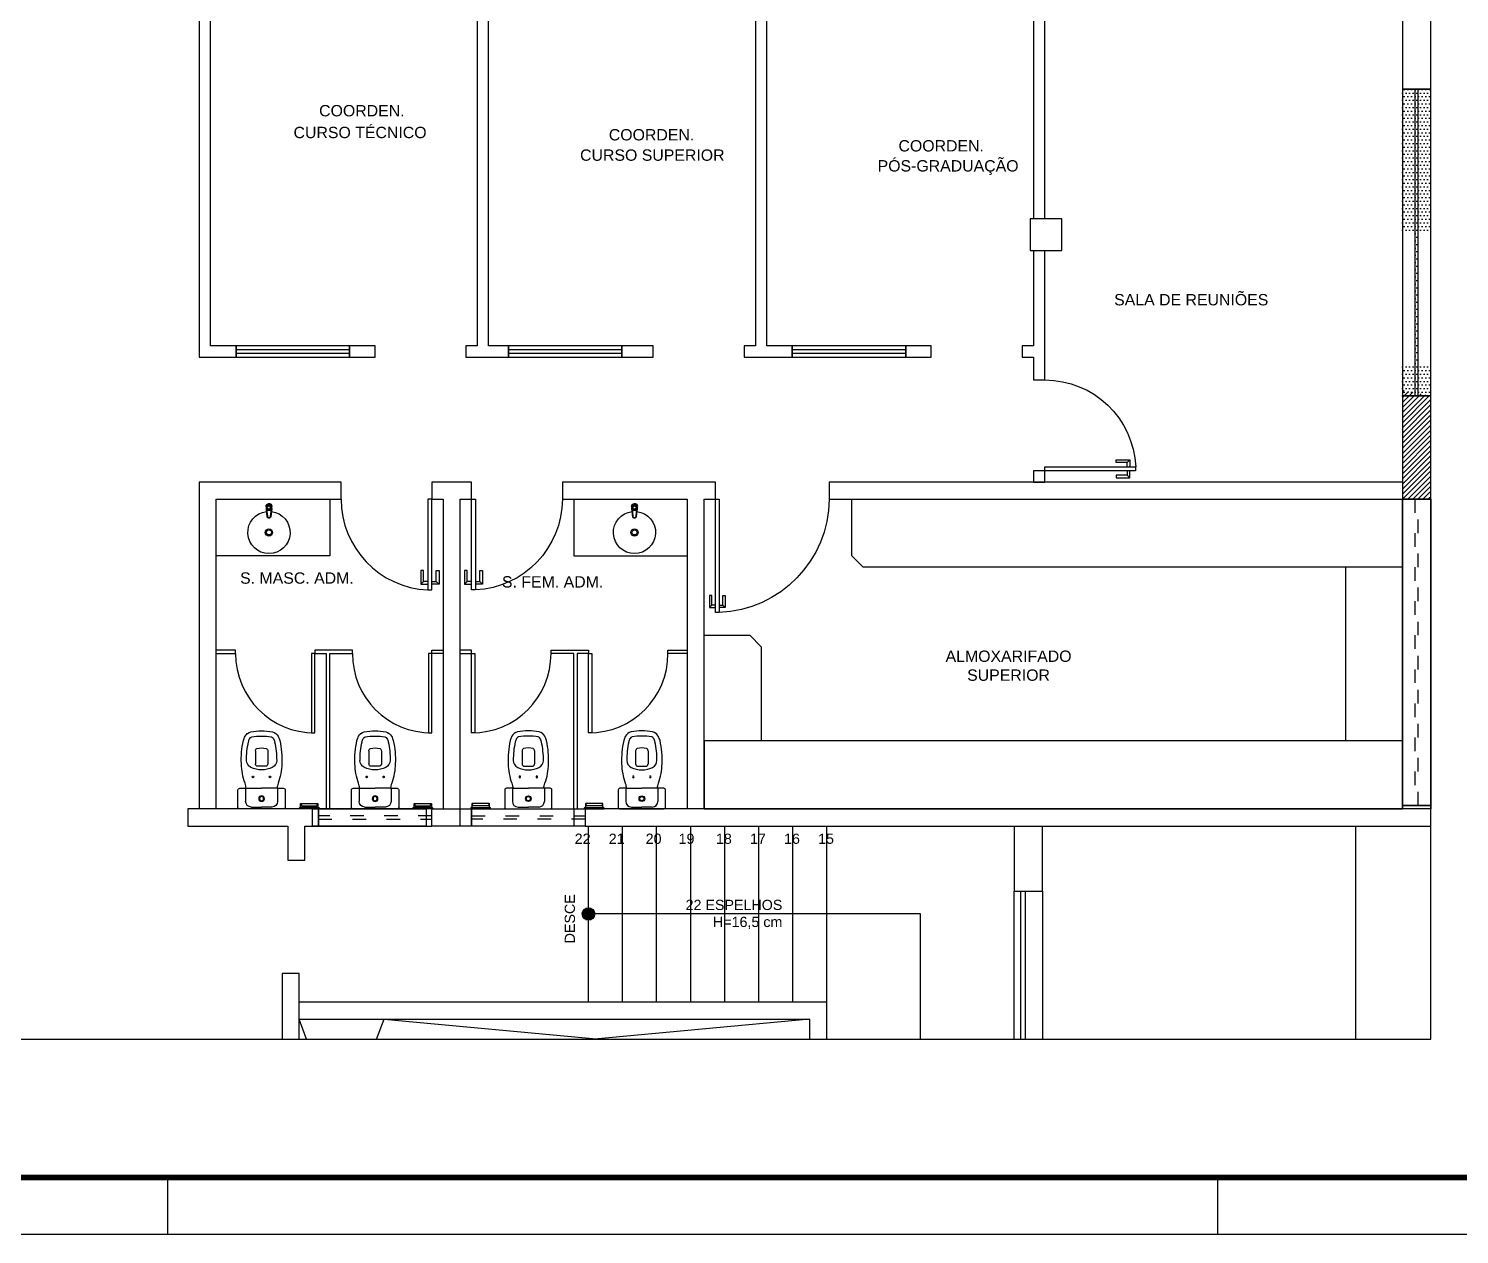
# Model space of a CAD drawing. Header units: millimetres. Extents: x 329 to 8779, y 382 to 3352.
# Drawn here: x 5882 to 7142, y 382 to 1444 of the extents above; entities that cross this region are included whole.
import ezdxf
from ezdxf.enums import TextEntityAlignment as Align

# ---------------------------------------------------------------- set-up
doc = ezdxf.new("R2010")
doc.units = ezdxf.units.MM
doc.linetypes.add('ACAD_ISO03W100', pattern=[30, 12, -18])
doc.layers.add('ARQ', color=8, linetype='Continuous')
doc.layers.add('LEGENDA', color=7, linetype='Continuous')
doc.styles.add('Arial', font='Arial.ttf')
pattern_1 = [(0, (7091.7466, 1120.9403), (1.5875, 3.175), [0, -3.175])]

# ---------------------------------------------------------------- blocks, each defined once
blk = doc.blocks.new('A1 sem aba')
at = {"layer": 'LEGENDA'}
for p, q in [((-55.5, 1), (-55.5, 0)), ((-37, 1), (-37, 0))]:
    blk.add_line(p, q, dxfattribs=at)
blk.add_lwpolyline([(-169, 59.4), (0, 59.4), (0, 0), (-169, 0), (-169, 59.4)], close=True, dxfattribs=at)
at = {"layer": 'LEGENDA', "const_width": 0.1}
blk.add_lwpolyline([(-1, 58.4), (-1, 1), (-166.5, 1), (-166.5, 58.4)], close=True, dxfattribs=at)
blk = doc.blocks.new('A$C18BF1D59')
at = {"color": 8}
for p, q in [((0, 0), (0, -3.4)), ((80, 0), (0, 0)), ((62.8, 3.9), (62.8, 6.3)), ((62.8, 6.3), (74.8, 6.3)), ((72.5, 3.9), (62.8, 3.9)), ((72.5, 3.9), (74.8, 6.3)), ((72.5, 0), (72.5, 3.9)), ((74.8, 6.3), (74.8, 0)), ((80, -3.4), (80, 0)), ((0, -3.4), (80, -3.4)), ((72.5, -7.3), (62.8, -7.3)), ((62.8, -7.3), (62.8, -9.7)), ((62.8, -9.7), (74.8, -9.7)), ((74.8, 0), (72.5, 0)), ((72.5, -3.4), (72.5, -7.3)), ((72.5, -7.3), (74.8, -9.7)), ((74.8, -9.7), (74.8, -3.4))]:
    blk.add_line(p, q, dxfattribs=at)
blk.add_arc((-0.1, 0.2), 80.2, 270.1026, 357.3889, dxfattribs=at)
blk = doc.blocks.new('VS CX - PLANTA')
at = {"color": 8, "linetype": 'Continuous'}
for p, q in [((-5.5, 51.3), (-5.5, 39.7)), ((5.5, 51.3), (5.5, 39.7)), ((-3.5, 37.7), (3.5, 37.7))]:
    blk.add_line(p, q, dxfattribs=at)
at = {"color": 8, "linetype": 'Continuous', "ltscale": 5}
for p, q in [((-14.1, 18.3), (-14.1, 6.7)), ((-13.6, 18.3), (0, 18.3)), ((13.6, 18.3), (0, 18.3)), ((14.1, 18.3), (14.1, 6.7)), ((-9.1, 1.7), (0, 1.7)), ((9.1, 1.7), (0, 1.7))]:
    blk.add_line(p, q, dxfattribs=at)
at = {"color": 8}
blk.add_lwpolyline([(13.6, 18.3, -0.056416), (14.6, 22.7, 0.079929), (17.8, 39.9, 0.068257), (16, 60.2, 0.052344), (14.5, 64.1, 0.23374), (9.5, 67.9, 0.098725), (-9.5, 67.9, 0.233803), (-14.5, 64.1, 0.052356), (-16, 60.2, 0.068131), (-17.8, 39.9, 0.080193), (-14.6, 22.7, -0.056378), (-13.6, 18.3), (-19.3, 18.3, 0.41424), (-20.8, 16.8), (-20.8, 1.2, 0.414167), (-19.6, 0), (19.6, 0, 0.414167), (20.8, 1.2), (20.8, 16.8, 0.414267), (19.3, 18.3)], format="xyb", close=True, dxfattribs=at)
at = {"color": 8, "linetype": 'Continuous'}
for radius in [2.5, 1.8]:
    blk.add_circle((0, 9.1), radius, dxfattribs=at)
at = {"color": 8, "linetype": 'Continuous', "ltscale": 5}
for centre, radius, start, end in [((-8.2, 61), 2.5, 99.6913, 153.3651), ((0, 20.1), 44.2, 90.0085, 101.2875), ((0, 20.1), 44.2, 78.625, 90.0036), ((8.2, 61), 2.5, 26.6178, 78.3765), ((57.2, 43.5), 70.5, 167.1244, 180.5295), ((3.4, 55.1), 15.5, 153.3514, 165.3423), ((-3.4, 55.2), 15.5, 14.6385, 26.6424), ((-57.2, 43.5), 70.5, 359.4596, 12.8751), ((-6.3, 42.9), 7, 180.5826, 243.8431), ((6.3, 42.9), 7, 296.1569, 359.4174), ((0, 54.8), 20.4, 242.5778, 270.0077), ((-7.5, 28.3), 0.7, 90, 270), ((-7.5, 28.3), 0.7, 270, 90), ((0, 54.8), 20.4, 270.0008, 297.4329), ((7.5, 28.3), 0.7, 90, 270), ((7.5, 28.3), 0.7, 270, 90), ((-9.1, 6.7), 5, 180, 270), ((9.1, 6.7), 5, 270, 0)]:
    blk.add_arc(centre, radius, start, end, dxfattribs=at)
at = {"color": 8, "linetype": 'Continuous'}
for centre, radius, start, end in [((-3.5, 51.3), 2, 108.223, 180), ((0, 40.7), 13.2, 71.777, 108.223), ((3.5, 51.3), 2, 0, 71.777), ((-3.5, 39.7), 2, 180, 270)]:
    blk.add_arc(centre, radius, start, end, dxfattribs=at)
at = {"color": 8, "linetype": 'Continuous', "ltscale": 25}
blk.add_arc((3.5, 39.7), 2, 270, 0, dxfattribs=at)
at = {"color": 8, "linetype": 'ByBlock', "ltscale": 5}
blk.add_point((12.9, 66.2), dxfattribs=at)
blk = doc.blocks.new('PAPELEIRA - PLANTA')
blk.add_lwpolyline([(-4.8, -7.4, 0.415896), (-4.5, -7.7), (-2, -7.7, -0.331623), (-1.2, -8.3, 0.331667), (-0.6, -8.8), (-0.4, -8.8, 0.423394), (0, -8.3), (0, 8.3, 0.414552), (-0.4, 8.8), (-0.6, 8.8, 0.33125), (-1.2, 8.3, -0.331623), (-2, 7.7), (-4.5, 7.7, 0.416002), (-4.8, 7.4)], format="xyb", close=True)
at = {"color": 9, "linetype": 'Continuous', "ltscale": 2.5}
blk.add_lwpolyline([(-4.8, 7.4, 0.373522), (-4.6, 7.1), (-3, 6.9, -0.374701), (-2.8, 6.6), (-2.8, -6.6, -0.374986), (-3, -6.9), (-4.6, -7.1, 0.373209), (-4.8, -7.4, 0.00147)], format="xyb", dxfattribs=at)
at = {"linetype": 'Continuous', "ltscale": 2.5}
blk.add_lwpolyline([(-1.2, -8.2), (-1.2, 8.2)], dxfattribs=at)
blk = doc.blocks.new('P100')
at = {"color": 8}
for p, q in [((100, 0), (0, 0)), ((0, 0), (0, -3)), ((85, 3.4), (85, 5.5)), ((85, 5.5), (95.4, 5.5)), ((93.4, 3.4), (85, 3.4)), ((93.4, 3.4), (95.4, 5.5)), ((93.4, 0), (93.4, 3.4)), ((95.4, 5.5), (95.4, 0)), ((100, -3), (100, 0)), ((0, -3), (100, -3)), ((93.4, -6.4), (85, -6.4)), ((85, -6.4), (85, -8.5)), ((85, -8.5), (95.4, -8.5)), ((95.4, 0), (93.4, 0)), ((93.4, -3), (93.4, -6.4)), ((93.4, -6.4), (95.4, -8.5)), ((95.4, -8.5), (95.4, -3))]:
    blk.add_line(p, q, dxfattribs=at)
blk.add_arc((-0.7, 0.7), 100.7, 270.3729, 357.8825, dxfattribs=at)
blk = doc.blocks.new('L56_P')
at = {"color": 8}
for points in [[(0, 0.032, 0.414214), (-0.032, 0, 0.414214), (0, -0.032, 0.414214), (0.032, 0, 0.414214)], [(0, 0.023, 0.414214), (-0.022, 0, 0.414214), (0, -0.022, 0.414214), (0.023, 0, 0.414214)]]:
    blk.add_lwpolyline(points, format="xyb", close=True, dxfattribs=at)
for points in [[(0.21, 0.024), (0.21, 0.024), (0.138, 0.016, 0.334457), (0.127, 0.005), (0.127, -0.004, 0.241665), (0.135, -0.015), (0.21, -0.023)], [(0.206, -0.021), (0.143, -0.014, -0.376353), (0.132, -0.003), (0.132, 0.004, -0.358572), (0.143, 0.015), (0.206, 0.021)]]:
    blk.add_lwpolyline(points, format="xyb", dxfattribs=at)
for centre, radius in [((0.22, 0), 0.0222), ((0.22, 0), 0.0148), ((0.208, 0), 0.00153), ((0.231, 0), 0.00153)]:
    blk.add_circle(centre, radius, dxfattribs=at)
for centre, radius, start, end in [((0, 0), 0.186, 6.527, 353.6792), ((0.226, 0), 0.026, 277.3903, 82.6333), ((0.23, 0), 0.0259, 268.9576, 85.8685), ((0.229, 0), 0.0239, 306.8125, 53.1638)]:
    blk.add_arc(centre, radius, start, end, dxfattribs=at)
blk.add_ellipse((0.221, 0), major_axis=(0, -0.0259), ratio=0.963315, dxfattribs=at)

msp = doc.modelspace()

# ---------------------------------------------------------------- hatches: boundary and pattern name
at = {"layer": 'ARQ'}
h = msp.add_hatch(dxfattribs=at)
h.set_pattern_fill('DOTS', color=8, scale=2, style=0)
h.set_pattern_definition(pattern_1)
h.paths.add_polyline_path([(7102.747, 1390.94), (7091.747, 1390.94), (7091.747, 1266.94), (7102.747, 1266.94)])
h = msp.add_hatch(dxfattribs=at)
h.set_pattern_fill('DOTS', color=8, scale=2, style=0)
h.set_pattern_definition(pattern_1)
h.paths.add_polyline_path([(7105.747, 1390.94), (7102.747, 1390.94), (7102.747, 1266.94), (7105.747, 1266.94)])
h = msp.add_hatch(dxfattribs=at)
h.set_pattern_fill('DOTS', color=8, scale=2, style=0)
h.set_pattern_definition(pattern_1)
h.paths.add_polyline_path([(7116.747, 1390.94), (7105.747, 1390.94), (7105.747, 1266.94), (7116.747, 1266.94)])
h = msp.add_hatch(dxfattribs=at)
h.set_pattern_fill('DOTS', color=8, scale=2, style=0)
h.set_pattern_definition(pattern_1)
h.paths.add_polyline_path([(7105.747, 1266.94), (7102.747, 1266.94), (7102.747, 1146.94), (7105.747, 1146.94)])
h = msp.add_hatch(dxfattribs=at)
h.set_pattern_fill('DOTS', color=8, scale=2, style=0)
h.set_pattern_definition(pattern_1)
h.paths.add_polyline_path([(7102.747, 1146.94), (7091.747, 1146.94), (7091.747, 1120.94), (7102.747, 1120.94)])
h = msp.add_hatch(dxfattribs=at)
h.set_pattern_fill('DOTS', color=8, scale=2, style=0)
h.set_pattern_definition(pattern_1)
h.paths.add_polyline_path([(7105.747, 1146.94), (7102.747, 1146.94), (7102.747, 1120.94), (7105.747, 1120.94)])
h = msp.add_hatch(dxfattribs=at)
h.set_pattern_fill('DOTS', color=8, scale=2, style=0)
h.set_pattern_definition(pattern_1)
h.paths.add_polyline_path([(7116.747, 1146.94), (7105.747, 1146.94), (7105.747, 1120.94), (7116.747, 1120.94)])
h = msp.add_hatch(dxfattribs=at)
h.set_pattern_fill('ANSI31', color=8, style=0)
h.set_pattern_definition([(45, (60.533, 8111.033), (-2.245064, 2.245064), [])])
h.paths.add_polyline_path([(7116.747, 1120.94), (7105.747, 1123.14), (7105.747, 1120.94), (7102.747, 1120.94), (7102.747, 1123.74), (7091.747, 1125.94), (7091.747, 1044.94), (7091.747, 1029.94), (7116.747, 1029.94)], flags=17)
h = msp.add_hatch(color=8, dxfattribs=at)
edge = h.paths.add_edge_path()
edge.add_arc((6374.747, 664.44), 5.55, 0, 360)

# ---------------------------------------------------------------- linework, layer by layer
at = {"layer": 'ARQ', "color": 8}
for p, q in [((6031.747, 1671.94), (6031.747, 1154.94)), ((6041.747, 1164.94), (6041.747, 1536.94)), ((6276.747, 1536.94), (6276.747, 1164.94)), ((6286.747, 1164.94), (6286.747, 1536.94)), ((6521.747, 1536.94), (6521.747, 1164.94)), ((6531.747, 1164.94), (6531.747, 1536.94)), ((6766.747, 1536.94), (6766.747, 1276.94)), ((6776.747, 1276.94), (6776.747, 1536.94)), ((6064.247, 1164.94), (6041.747, 1164.94)), ((6064.247, 1154.94), (6064.247, 1164.94)), ((6276.747, 1164.94), (6266.747, 1164.94)), ((6266.747, 1164.94), (6266.747, 1154.94)), ((6304.247, 1164.94), (6286.747, 1164.94)), ((6304.247, 1154.94), (6304.247, 1164.94)), ((6521.747, 1164.94), (6511.747, 1164.94)), ((6511.747, 1164.94), (6511.747, 1154.94)), ((6554.247, 1164.94), (6531.747, 1164.94)), ((6554.247, 1154.94), (6554.247, 1164.94)), ((6031.747, 1154.94), (6064.247, 1154.94)), ((6266.747, 1154.94), (6304.247, 1154.94)), ((6511.747, 1154.94), (6554.247, 1154.94)), ((6374.747, 586.94), (6374.747, 741.94)), ((6404.747, 586.94), (6404.747, 741.94)), ((6434.747, 586.94), (6434.747, 741.94)), ((6464.747, 586.94), (6464.747, 741.94)), ((6494.747, 586.94), (6494.747, 741.94)), ((6524.747, 586.94), (6524.747, 741.94)), ((6554.747, 586.94), (6554.747, 741.94)), ((6584.747, 586.94), (6584.747, 741.94)), ((7050.747, 554.222), (7050.747, 741.94)), ((6749.747, 554.222), (6749.747, 684.44)), ((6755.747, 554.222), (6755.747, 684.44)), ((6759.747, 554.222), (6759.747, 684.44)), ((6774.747, 684.44), (6774.747, 554.222)), ((6119.747, 586.94), (6584.747, 586.94)), ((6584.747, 554.222), (6584.747, 586.94)), ((6119.747, 571.94), (6569.747, 571.94)), ((6126.391, 554.222), (6119.747, 571.94)), ((6188.102, 554.222), (6194.747, 571.94)), ((6194.747, 571.94), (6384.586, 554.222)), ((6569.747, 571.94), (6379.907, 554.222)), ((6569.747, 554.222), (6569.747, 571.94))]:
    msp.add_line(p, q, dxfattribs=at)
for points in [[(7116.747, 554.222), (7116.747, 2771.94)], [(6766.747, 1248.94), (6766.747, 1164.94), (6756.747, 1164.94), (6756.747, 1154.94), (6766.747, 1154.94), (6766.747, 1134.94), (6776.747, 1134.94), (6776.747, 1248.94)], [(5767.747, 1214.94), (5767.747, 554.222), (7116.747, 554.222)], [(7091.747, 1044.94), (6776.747, 1044.94), (6776.747, 1054.94), (6766.747, 1054.94), (6766.747, 1044.94), (6586.747, 1044.94), (6586.747, 1029.94), (7091.747, 1029.94)], [(6046.747, 756.94), (6046.747, 1029.94), (6156.747, 1029.94), (6156.747, 1044.94), (6031.747, 1044.94), (6031.747, 756.94)], [(6261.747, 756.94), (6261.747, 1029.94), (6271.747, 1029.94), (6271.747, 1044.94), (6236.747, 1044.94), (6236.747, 1029.94), (6246.747, 1029.94), (6246.747, 756.94)], [(6476.747, 756.94), (6476.747, 1029.94), (6486.747, 1029.94), (6486.747, 1044.94), (6351.747, 1044.94), (6351.747, 1029.94), (6461.747, 1029.94), (6461.747, 756.94)], [(6776.747, 1044.94), (6766.747, 1044.94)], [(6146.747, 1029.94), (6146.747, 979.94), (6046.747, 979.94)], [(6361.747, 1029.94), (6361.747, 979.94), (6461.747, 979.94)], [(7041.747, 969.94), (7041.747, 816.94)], [(6476.747, 909.94), (6516.747, 909.94), (6526.747, 899.94), (6526.747, 816.94)], [(6046.747, 893.94), (6063.747, 893.94), (6063.747, 896.94), (6046.747, 896.94)], [(6146.747, 756.94), (6146.747, 893.94), (6166.747, 893.94), (6166.747, 896.94), (6133.747, 896.94), (6133.747, 893.94), (6143.747, 893.94), (6143.747, 756.94)], [(6246.747, 893.94), (6236.747, 893.94), (6236.747, 896.94), (6246.747, 896.94)], [(6261.747, 893.94), (6271.747, 893.94), (6271.747, 896.94), (6261.747, 896.94)], [(6361.747, 756.94), (6361.747, 893.94), (6341.747, 893.94), (6341.747, 896.94), (6374.747, 896.94), (6374.747, 893.94), (6364.747, 893.94), (6364.747, 756.94)], [(6461.747, 893.94), (6444.747, 893.94), (6444.747, 896.94), (6461.747, 896.94)], [(6136.747, 756.94), (6021.747, 756.94), (6021.747, 741.94), (6109.747, 741.94), (6109.747, 711.94), (6124.747, 711.94), (6124.747, 741.94), (6136.747, 741.94), (6136.747, 756.94)], [(6236.747, 756.94), (6271.747, 756.94), (6271.747, 741.94), (6236.747, 741.94), (6236.747, 756.94)], [(6371.747, 756.94), (6371.747, 741.94), (7116.747, 741.94), (7116.747, 759.94), (7091.747, 759.94), (7091.747, 756.94), (6371.747, 756.94)], [(6749.747, 741.94), (6749.747, 684.44), (6774.747, 684.44), (6774.747, 741.94)], [(6667.247, 554.222), (6667.247, 664.44), (6374.747, 664.44)], [(6119.747, 554.222), (6119.747, 611.94), (6104.747, 611.94), (6104.747, 554.222)]]:
    msp.add_lwpolyline(points, dxfattribs=at)
for points in [[(7091.747, 1390.94), (7116.747, 1390.94), (7116.747, 1506.94), (7091.747, 1506.94)], [(7091.747, 1120.94), (7116.747, 1120.94), (7116.747, 1390.94), (7091.747, 1390.94)], [(7102.747, 1120.94), (7105.747, 1120.94), (7105.747, 1390.94), (7102.747, 1390.94)], [(6763.747, 1248.94), (6791.747, 1248.94), (6791.747, 1276.94), (6763.747, 1276.94)], [(6164.247, 1154.94), (6164.247, 1164.94), (6064.247, 1164.94), (6064.247, 1154.94)], [(6164.247, 1158.44), (6164.247, 1161.44), (6064.247, 1161.44), (6064.247, 1158.44)], [(6164.247, 1164.94), (6164.247, 1154.94), (6186.747, 1154.94), (6186.747, 1164.94)], [(6404.247, 1154.94), (6404.247, 1164.94), (6304.247, 1164.94), (6304.247, 1154.94)], [(6404.247, 1158.44), (6404.247, 1161.44), (6304.247, 1161.44), (6304.247, 1158.44)], [(6404.247, 1164.94), (6404.247, 1154.94), (6431.747, 1154.94), (6431.747, 1164.94)], [(6654.247, 1154.94), (6654.247, 1164.94), (6554.247, 1164.94), (6554.247, 1154.94)], [(6654.247, 1158.44), (6654.247, 1161.44), (6554.247, 1161.44), (6554.247, 1158.44)], [(6654.247, 1164.94), (6654.247, 1154.94), (6676.747, 1154.94), (6676.747, 1164.94)], [(7091.747, 1029.94), (7116.747, 1029.94), (7116.747, 1120.94), (7091.747, 1120.94)], [(6766.747, 1044.94), (6776.747, 1044.94), (6776.747, 1054.94), (6766.747, 1054.94)], [(6606.747, 979.94), (6606.747, 1029.94), (7091.747, 1029.94), (7091.747, 969.94), (6616.747, 969.94)], [(7116.747, 756.94), (7091.747, 756.94), (7091.747, 1029.94), (7116.747, 1029.94)], [(7091.747, 1029.94), (7091.747, 759.94), (7116.747, 759.94), (7116.747, 1029.94)], [(6476.747, 816.94), (6476.747, 756.94), (7091.747, 756.94), (7091.747, 816.94)], [(6131.747, 756.94), (6231.747, 756.94), (6231.747, 741.94), (6131.747, 741.94)], [(6136.747, 741.94), (6236.747, 741.94), (6236.747, 756.94), (6136.747, 756.94)], [(6261.747, 756.94), (6361.747, 756.94), (6361.747, 741.94), (6261.747, 741.94)], [(6371.747, 741.94), (6271.747, 741.94), (6271.747, 756.94), (6371.747, 756.94)]]:
    msp.add_lwpolyline(points, close=True, dxfattribs=at)
at = {"layer": 'ARQ', "color": 8, "linetype": 'ACAD_ISO03W100'}
for points in [[(7102.747, 1029.94), (7102.747, 759.94), (7105.747, 759.94), (7105.747, 1029.94)], [(6136.747, 747.94), (6236.747, 747.94), (6236.747, 750.94), (6136.747, 750.94)], [(6371.747, 747.94), (6271.747, 747.94), (6271.747, 750.94), (6371.747, 750.94)]]:
    msp.add_lwpolyline(points, close=True, dxfattribs=at)
at = {"layer": 'ARQ', "color": 8, "linetype": 'Continuous'}
for points in [[(6133.747, 893.94), (6130.747, 893.94), (6130.747, 823.94), (6133.747, 823.94)], [(6236.747, 893.94), (6233.747, 893.94), (6233.747, 823.94), (6236.747, 823.94)], [(6271.747, 893.94), (6274.747, 893.94), (6274.747, 823.94), (6271.747, 823.94)], [(6374.747, 893.94), (6377.747, 893.94), (6377.747, 823.94), (6374.747, 823.94)]]:
    msp.add_lwpolyline(points, close=True, dxfattribs=at)
at = {"layer": 'ARQ', "color": 8}
msp.add_circle((6374.747, 664.44), 5.55, dxfattribs=at)
for centre, start, end in [((6133.747, 893.94), 180, 270), ((6236.747, 893.94), 180, 270), ((6271.747, 893.94), 270, 0), ((6374.747, 893.94), 270, 0)]:
    msp.add_arc(centre, 70, start, end, dxfattribs=at)

# ---------------------------------------------------------------- block references
at = {"layer": 'ARQ', "color": 8, "xscale": -1}
for name, p, rotation in [('A$C18BF1D59', (6776.747, 1054.94), 180), ('A$C18BF1D59', (6271.747, 1029.94), 90), ('P100', (6486.747, 1029.94), 90), ('PAPELEIRA - PLANTA', (6128.747, 756.94), 90), ('PAPELEIRA - PLANTA', (6228.747, 756.94), 90)]:
    msp.add_blockref(name, p, dxfattribs=dict(at, rotation=rotation))
at = {"layer": 'ARQ', "color": 8, "xscale": -100, "yscale": 100, "zscale": 100, "rotation": 270}
for p in [(6093.247, 1000.529), (6415.247, 1000.529)]:
    msp.add_blockref('L56_P', p, dxfattribs=at)
at = {"layer": 'ARQ', "color": 8, "rotation": 270}
for name, p in [('A$C18BF1D59', (6236.747, 1029.94)), ('PAPELEIRA - PLANTA', (6279.747, 756.94)), ('PAPELEIRA - PLANTA', (6379.747, 756.94))]:
    msp.add_blockref(name, p, dxfattribs=at)
at = {"layer": 'ARQ', "color": 8, "xscale": -1}
for p in [(6086.747, 756.941), (6186.747, 756.941)]:
    msp.add_blockref('VS CX - PLANTA', p, dxfattribs=at)
at = {"layer": 'ARQ', "color": 8}
for p in [(6321.747, 756.941), (6421.747, 756.941)]:
    msp.add_blockref('VS CX - PLANTA', p, dxfattribs=at)
at = {"layer": 'LEGENDA', "xscale": 49.99999999947613, "yscale": 49.99999999947613, "zscale": 49.99999999947613}
msp.add_blockref('A1 sem aba', (8778.869, 382.199), dxfattribs=at)

# ---------------------------------------------------------------- texts
at = {"layer": 'ARQ', "color": 8, "style": 'Arial'}
for s, p in [('COORDEN.', (6175.09, 1367.098)), ('CURSO TÉCNICO', (6173.5, 1347.914)), ('COORDEN.', (6430.275, 1345.901)), ('CURSO SUPERIOR', (6430.967, 1327.986)), ('COORDEN.', (6685.458, 1336.17)), ('PÓS-GRADUAÇÃO', (6691.526, 1318.526)), ('SALA DE REUNIÕES', (6905.718, 1200.605))]:
    msp.add_text(s, height=10, dxfattribs=at).set_placement(p, align=Align.CENTER)
for s, p in [('22', (6369.573, 730.745)), ('21', (6399.573, 730.745)), ('20', (6432.096, 730.745)), ('19', (6461.096, 730.745)), ('18', (6494.001, 730.745)), ('17', (6524.001, 730.745)), ('16', (6554.001, 730.745)), ('15', (6584.001, 730.745))]:
    msp.add_text(s, height=9, dxfattribs=at).set_placement(p, align=Align.MIDDLE_CENTER)
msp.add_text('DESCE', height=9, rotation=90, dxfattribs=at).set_placement((6358.296, 660.221), align=Align.MIDDLE_CENTER)
for s, insert, char_height, width, attachment_point in [('S. MASC. ADM. ', (6117.887, 965.401), 10, 100.1296, 2), ('S. FEM. ADM. ', (6343.136, 962.037), 10, 89.25648, 2), ('ALMOXARIFADO SUPERIOR ', (6744.792, 896.543), 10, 106.02319, 2), ('22 ESPELHOS\\PH=16,5 cm', (6545.531, 651.284), 9, 178.49001, 9)]:
    msp.add_mtext(s, dxfattribs=dict(at, insert=insert, char_height=char_height, width=width, attachment_point=attachment_point))

doc.saveas('drawing.dxf')
